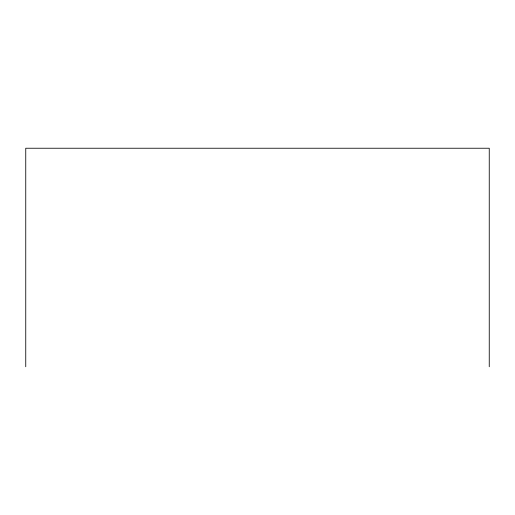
<?xml version="1.0" encoding="UTF-8"?>
<svg xmlns="http://www.w3.org/2000/svg" width="515" height="515" viewBox="0 0 515 515"><rect width="100%" height="100%" fill="white"/><g stroke="black" fill="none" stroke-linecap="round" stroke-linejoin="round"><path stroke-width="0.77" d="M489.25 366.764L489.25 148.236L25.75 148.236L25.75 366.764"/></g></svg>
